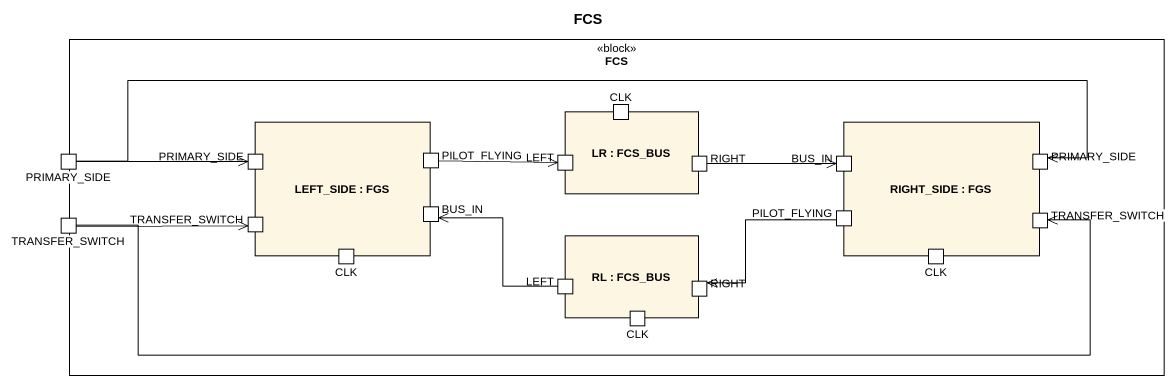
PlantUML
@startuml
title FCS
rectangle FCS <<block>> {
  rectangle "LEFT_SIDE : FGS" as LEFT_SIDE {
    port "PRIMARY_SIDE" as PRIMARY_SIDE_2
    port PILOT_FLYING
    port "TRANSFER_SWITCH" as TRANSFER_SWITCH_2
    port "BUS_IN" as BUS_IN_2
    port "CLK" as CLK_2
  }
  rectangle "LR : FCS_BUS" as LR {
    port CLK
    port "LEFT" as LEFT_
    port "RIGHT" as RIGHT_
  }
  rectangle "RIGHT_SIDE : FGS" as RIGHT_SIDE {
    port BUS_IN
    port "PRIMARY_SIDE" as PRIMARY_SIDE_3
    port "PILOT_FLYING" as PILOT_FLYING_2
    port "TRANSFER_SWITCH" as TRANSFER_SWITCH_3
    port "CLK" as CLK_3
  }
  port PRIMARY_SIDE
  port TRANSFER_SWITCH
  rectangle "RL : FCS_BUS" as RL {
    port "LEFT" as LEFT__2
    port "CLK" as CLK_4
    port "RIGHT" as RIGHT__2
  }
}
PRIMARY_SIDE -right-> PRIMARY_SIDE_2
PRIMARY_SIDE -right-> PRIMARY_SIDE_3
PILOT_FLYING -right-> LEFT_
RIGHT_ -right-> BUS_IN
TRANSFER_SWITCH -right-> TRANSFER_SWITCH_2
TRANSFER_SWITCH -right-> TRANSFER_SWITCH_3
PILOT_FLYING_2 -left-> RIGHT__2
LEFT__2 -left-> BUS_IN_2
@enduml
